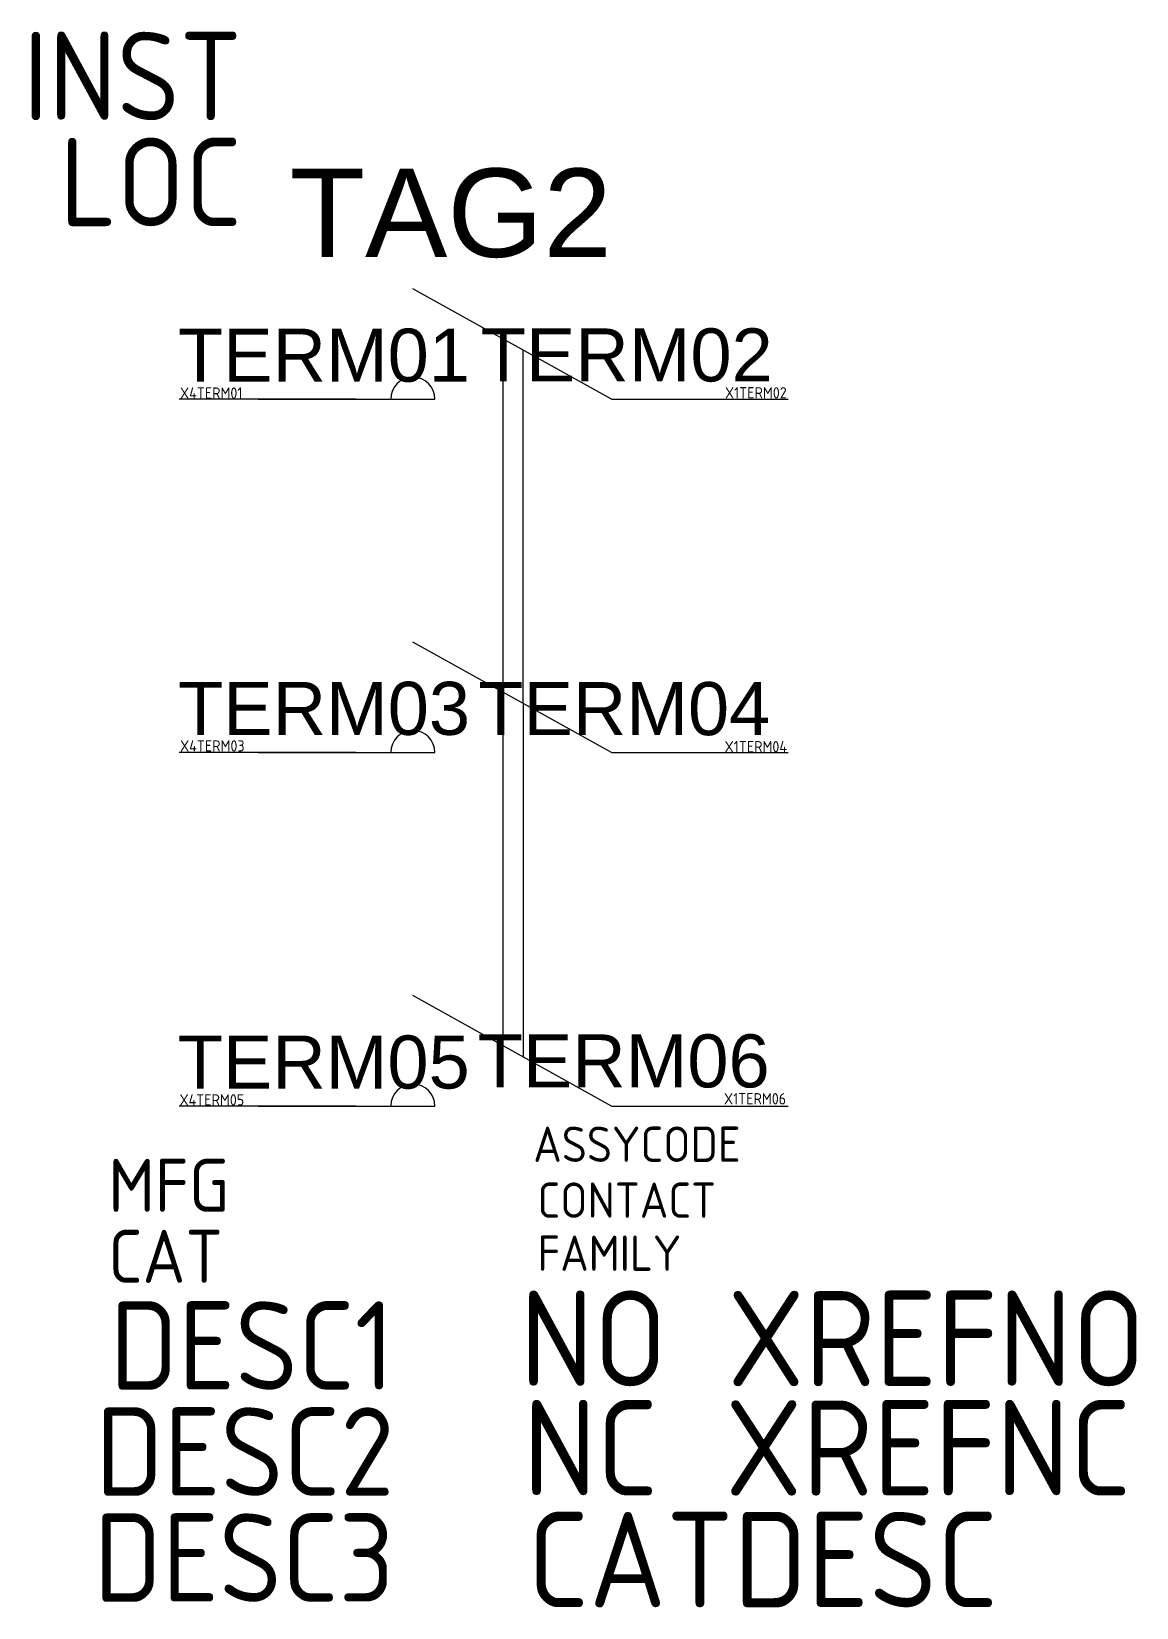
# Model space of a CAD drawing. Header units: millimetres. Extents: x -17.7 to 13.6, y -15.7 to 28.9.
import ezdxf
from ezdxf.enums import TextEntityAlignment as Align

# ---------------------------------------------------------------- set-up
doc = ezdxf.new("R2010")
doc.units = ezdxf.units.MM
doc.styles.get("Standard").update_dxf_attribs({"font": 'ARIAL.TTF'})
doc.styles.add('WD_IEC', font='ISOCP2.shx', dxfattribs={"width": 0.9, "height": 4})

msp = doc.modelspace()

# ---------------------------------------------------------------- linework, layer by layer
for p, q in [((-1.26, 18.5), (-6.885, 21.625)), ((-4.34, 20.211), (-4.342, 0.212)), ((-3.768, 19.893), (-3.76, -0.111)), ((-8.5, 18.5), (-13.5, 18.5)), ((-11.26, 18.5), (-6.26, 18.5)), ((-1.26, 18.5), (3.74, 18.5)), ((-1.26, 8.5), (-6.885, 11.625)), ((-8.5, 8.5), (-13.5, 8.5)), ((-11.26, 8.5), (-6.26, 8.5)), ((-1.26, 8.5), (3.74, 8.5)), ((-1.26, -1.5), (-6.885, 1.625)), ((-8.5, -1.5), (-13.5, -1.5)), ((-11.26, -1.5), (-6.26, -1.5)), ((-1.26, -1.5), (3.74, -1.5))]:
    msp.add_line(p, q)
for centre in [(-6.885, 18.5), (-6.885, 8.5), (-6.885, -1.5)]:
    msp.add_arc(centre, 0.625, 0, 180)

# ---------------------------------------------------------------- texts
at = {"style": 'WD_IEC', "flags": 1}
for tag, text, height, p in [('INST', '', 2.5, (-11.723, 26.394)), ('LOC', '', 2.5, (-11.723, 23.394)), ('X1TERM02', '', 0.32, (3.698, 18.52)), ('X1TERM04', '', 0.32, (3.706, 8.507)), ('X1TERM06', '', 0.32, (3.681, -1.454)), ('DESC1', '', 2.5, (-7.407, -9.526)), ('NO', 'NO', 2.7, (0.318, -9.427)), ('DESC2', '', 2.5, (-7.407, -12.526)), ('NC', 'NC', 2.7, (0.058, -12.522)), ('DESC3', '', 2.5, (-7.407, -15.526))]:
    msp.add_attdef(tag, text=text, height=height, dxfattribs=at).set_placement(p, align=Align.RIGHT)
for tag, p, s, height in [('TAG2', (-10.371, 22.524), 'K', 2.5), ('TERM01', (-13.535, 18.994), '1', 1.5), ('TERM03', (-13.532, 9.002), '3', 1.5), ('TERM05', (-13.542, -1.005), '5', 1.5)]:
    msp.add_attdef(tag, p, s, height=height)
for tag, text, p in [('TERM02', '2', (3.303, 19.001)), ('TERM04', '4', (3.233, 8.994)), ('TERM06', '6', (3.216, -0.973))]:
    msp.add_attdef(tag, text=text, height=1.5).set_placement(p, align=Align.RIGHT)
for tag, p, s, height in [('X4TERM01', (-13.477, 18.512), '', 0.32), ('X4TERM03', (-13.475, 8.529), '', 0.32), ('X4TERM05', (-13.492, -1.486), '', 0.32), ('ASSYCODE', (-3.477, -3.081), '', 1), ('MFG', (-15.505, -4.493), '', 1.5), ('CONTACT', (-3.358, -4.663), 'NO', 1), ('CAT', (-15.505, -6.501), '', 1.5), ('FAMILY', (-3.358, -6.163), 'MS_ACKO', 1), ('XREFNO', (2.018, -9.427), '', 2.7), ('XREFNC', (1.953, -12.522), '', 2.7), ('CATDESC', (-3.638, -15.682), '', 2.7)]:
    msp.add_attdef(tag, p, s, height=height, dxfattribs=at)

doc.saveas('drawing.dxf')
